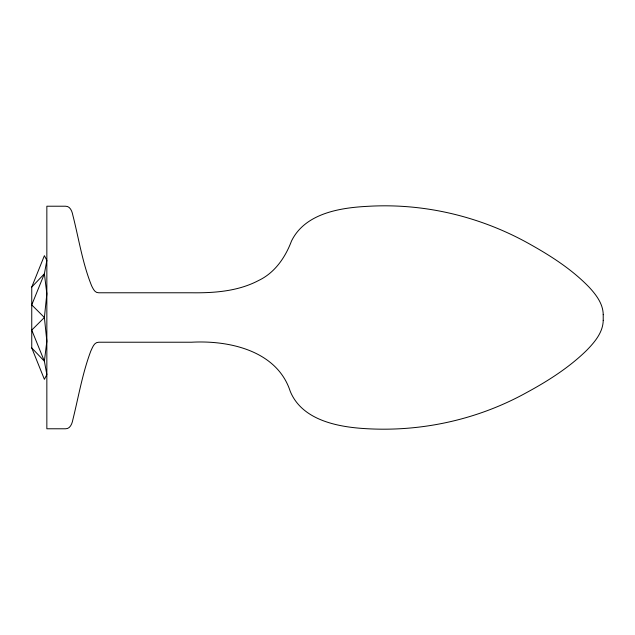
<?xml version="1.0" encoding="UTF-8"?>
<svg xmlns="http://www.w3.org/2000/svg" width="635" height="635" viewBox="0 0 635 635"><rect width="100%" height="100%" fill="white"/><g stroke="black" fill="none" stroke-linecap="round" stroke-linejoin="round"><path stroke-width="0.95" d="M603.218 320.302L603.218 314.698M603.218 320.342C603.028 332.407 594.598 342.209 586.621 350.393C569.103 367.53 548.235 380.833 526.78 392.478C476.631 420.322 418.711 432.618 361.553 428.371C334.764 426.347 301.554 419.013 290.243 391.335C277.066 350.71 229.298 340.146 191.516 342.225L98.782 342.225C94.059 342.106 92.44 347.758 90.757 351.187C82.423 373.38 78.51 396.938 72.811 419.878C72.112 423.68 70.104 429.046 65.397 428.784L46.847 428.776L46.847 206.216L65.397 206.216C70.104 205.954 72.112 211.32 72.811 215.122C78.843 238.728 82.471 263.223 91.662 285.909C93.099 288.782 94.909 293.029 98.782 292.775L191.516 292.775C214.312 293.068 238.077 291.338 258.612 280.495C274.812 272.796 285.329 257.437 291.481 241.062C304.967 213.423 339.773 207.764 367.451 206.343C424.553 202.851 481.933 216.773 531.535 245.11C552.18 256.746 572.349 269.883 588.923 286.98C596.019 294.592 603.099 303.76 603.218 314.658M31.75 287.068L44.386 255.675L46.847 260.382L44.386 273.788L31.75 304.895L44.386 317.5L46.847 341.162L44.386 361.212L46.847 374.618L44.386 379.325L31.75 347.932L31.75 287.068L44.386 273.788L46.847 293.838L44.386 317.5L31.75 330.105L44.386 361.212L31.75 347.932"/></g></svg>
